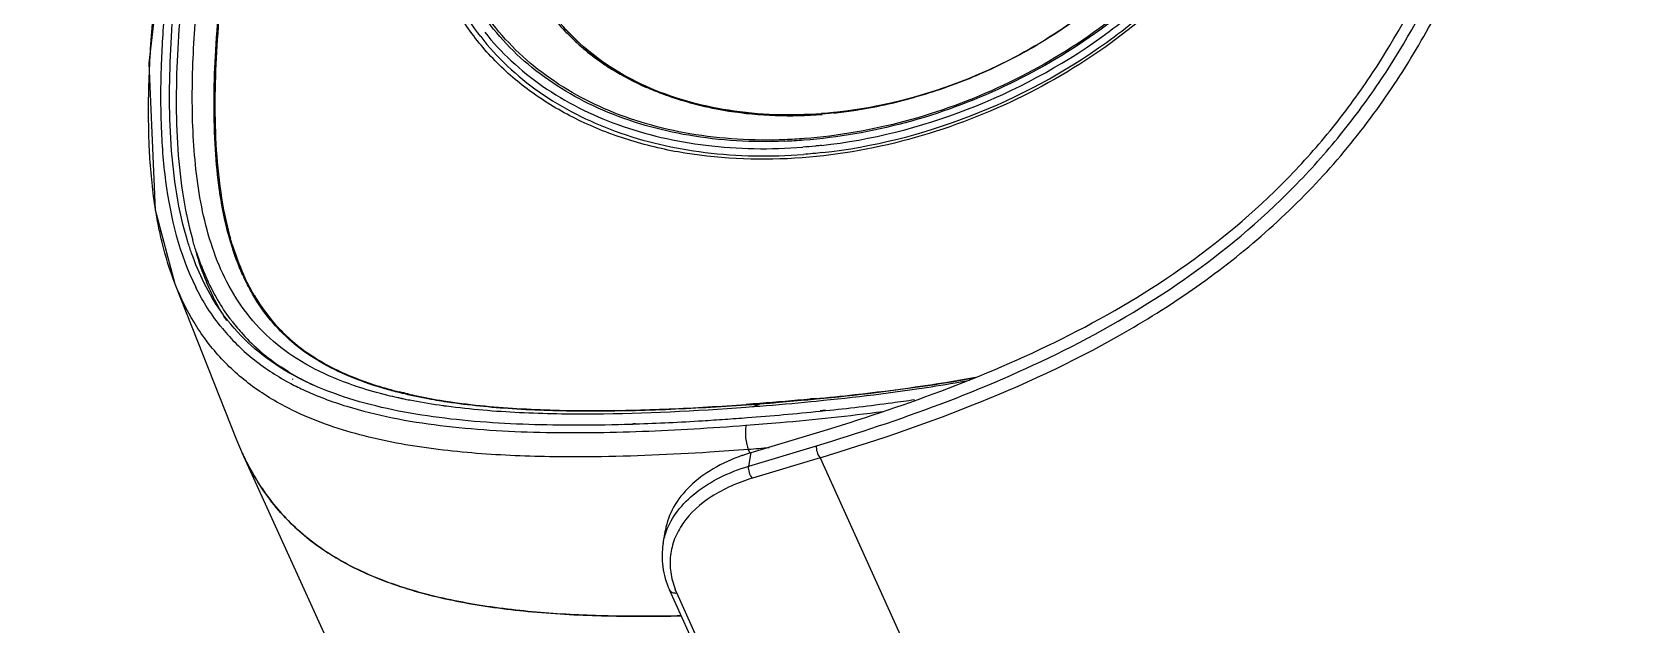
# Model space of a CAD drawing. Header units: feet. Extents: x -99009 to 3252343, y -11094690 to 9035152.
# Drawn here: x 2482561.8 to 2482901.1, y -1911743.2 to -1911617.8 of the extents above; entities that cross this region are included whole.
import ezdxf

# ---------------------------------------------------------------- set-up
doc = ezdxf.new("R2010")
doc.units = ezdxf.units.FT
doc.layers.add('1', color=1, linetype='Continuous')
doc.layers.add('ASSEM_MEMBER_1', color=7, linetype='Continuous')

# ---------------------------------------------------------------- blocks, each defined once
blk = doc.blocks.new('CAMERA 01')
at = {"layer": 'ASSEM_MEMBER_1', "color": 7, "linetype": 'Continuous', "transparency": 33554684}
for p, q in [((1849190.21, -2565.82), (1848856.19, -2414.97)), ((1848873.25, -2465.91), (1849161.66, -2596.16)), ((1848873.95, -2467.45), (1849162.33, -2597.69)), ((1849200.11, -2564.65), (1849199.99, -2565.8)), ((1849200.28, -2564.63), (1849200.16, -2565.78)), ((1849190.21, -2565.82), (1849185.91, -2580.11)), ((1849188.44, -2580.91), (1849192.74, -2566.59)), ((1849191.32, -2580.4), (1849195.7, -2565.87)), ((1849202.13, -2566.63), (1849202.01, -2567.78)), ((1849202.13, -2566.63), (1849202.03, -2567.78)), ((1849202.58, -2566.56), (1849202.35, -2569.02)), ((1849202.72, -2566.54), (1849202.48, -2569)), ((1849202.6, -2567.87), (1849202.69, -2566.91)), ((1849202.74, -2567.85), (1849202.83, -2566.89)), ((1849262.9, -2565.42), (1849262.91, -2565.31)), ((1849262.99, -2565.14), (1849262.97, -2565.43)), ((1849263.01, -2565.13), (1849262.98, -2565.31)), ((1849262.98, -2565.31), (1849262.98, -2565.42)), ((1849201.57, -2578.56), (1849200.97, -2580.1)), ((1849201.59, -2578.48), (1849201.71, -2578.53)), ((1849188.44, -2580.91), (1849191.32, -2580.41)), ((1849191.97, -2580.99), (1849191.21, -2580.67)), ((1849200.97, -2580.1), (1849200.87, -2581.47)), ((1849200.97, -2580.1), (1849200.88, -2581.47)), ((1849201.45, -2580.13), (1849201.36, -2581.4)), ((1849201.48, -2580.13), (1849201.41, -2581.39)), ((1849172.09, -2599.04), (1849174.92, -2598.55)), ((1849172.09, -2599.04), (1849172.16, -2599.03)), ((1849197.34, -2604.89), (1849197.32, -2605.41)), ((1849197.42, -2604.87), (1849197.4, -2605.39)), ((1849197.27, -2607.72), (1849197.24, -2608.42)), ((1849197.26, -2607.73), (1849197.24, -2608.42)), ((1849203.81, -2653.02), (1849203.79, -2652.94)), ((1849203.81, -2653.02), (1849203.79, -2652.94)), ((1849153.2, -2670.79), (1849191.41, -2688.05)), ((1849206.28, -2678.2), (1849206.21, -2678.08)), ((1849207.05, -2677.47), (1849206.98, -2677.36)), ((1849194.08, -2689.17), (1849227.06, -2702.17)), ((1849227.06, -2702.17), (1849227.1, -2702.18)), ((1849273.84, -2707.66), (1849320.83, -2701.98))]:
    blk.add_line(p, q, dxfattribs=at)
blk.add_lwpolyline([(1849227.06, -2702.17), (1849242.7, -2706.35), (1849273.84, -2707.66)], dxfattribs=at)
for centre, radius, start, end in [((1849369.89, -2574.23), 107.29, 144.0424, 150.8947), ((1849371.98, -2575.39), 109.67, 150.8923, 157.5213), ((1849370.69, -2574.91), 108.3, 157.4965, 164.3299), ((1849358.05, -2572.57), 95.42, 175.1933, 175.6316), ((1849358.94, -2572.65), 96.32, 174.1798, 175.1924), ((1849358.06, -2572.46), 95.35, 174.2976, 175.594), ((1849359.12, -2572.56), 96.42, 174.1308, 174.2998), ((1849794.49, -2625.5), 597.49, 174.26622, 175.75076), ((1849812, -2625.67), 612.73, 174.5784, 175.58609), ((1849835.38, -2626.05), 635.45, 174.74665, 175.71099), ((1849369.02, -2577.88), 114.99, 173.6856, 175.698), ((1849368.91, -2577.9), 113.35, 174.3357, 175.7012), ((1849369.77, -2577.98), 114.21, 173.9672, 174.3375), ((1849370.32, -2578.04), 114.77, 173.7066, 173.9673), ((1849808.77, -2623.8), 608.88, 174.83853, 175.42083), ((1849365.55, -2577.28), 108.5, 175.6978, 177.896), ((1849365.25, -2577.12), 107.85, 175.6978, 177.896), ((1849867.37, -2628.56), 667.68, 175.41454, 175.7046), ((1849886.04, -2633.1), 696.03, 175.34028, 175.70641), ((1849884.95, -2631.49), 685.91, 175.57095, 175.70353), ((1849876.73, -2629.29), 677.06, 175.70284, 175.83682), ((1849869.88, -2628.75), 670.06, 175.7019, 175.94854), ((1849151.27, -2568.36), 41.82, 340.6634, 343.269), ((1849865.18, -2631.35), 668.42, 175.69985, 176.10198), ((1849329.61, -2575.81), 66.62, 195.3204, 200.4653), ((1849168.76, -2580.4), 17.29, 245.725, 248.5739), ((1849169.59, -2584.68), 14.58, 280.1611, 284.4006), ((1849169.49, -2584.33), 14.94, 284.4171, 290.0133), ((1849325.59, -2577.31), 62.32, 200.463, 203.8077), ((1849619.26, -2618.32), 422.14, 178.2476, 178.5628), ((1849562.87, -2617.09), 365.73, 178.6419, 180.4151), ((1849565.31, -2617.49), 374.87, 179.4028, 179.5851), ((1849311.29, -2596.48), 51.99, 232.089, 250.0763), ((1849343.19, -2625.67), 143.3, 187.6827, 188.0019), ((1849329.34, -2627.67), 129.31, 187.9784, 190.7838), ((1849328.29, -2625.51), 127.67, 188.6134, 188.9954), ((1849312.36, -2630.76), 112.05, 190.856, 191.5803), ((1849308.01, -2631.65), 107.61, 191.5816, 192.124), ((1849298.08, -2631.26), 96.91, 192.9522, 193.1927), ((1849296.94, -2631.48), 95.59, 193.0255, 193.552), ((1849304.72, -2632.35), 104.24, 192.1243, 192.6194), ((1849296.49, -2631.63), 95.27, 193.1924, 193.5288), ((1849294.03, -2632.22), 92.74, 193.5277, 194.1173), ((1849293.83, -2632.23), 92.39, 193.5517, 194.1417), ((1849248.39, -2653.77), 46.79, 211.638, 213.8778), ((1849247.76, -2646.22), 45.52, 239.6705, 245.7749), ((1849214.7, -2636.49), 56.57, 244.8505, 245.6956), ((1849215.12, -2635.57), 57.59, 245.6954, 246.4218), ((1849215.13, -2635.54), 57.61, 245.6958, 246.4214), ((1849215.92, -2633.71), 59.61, 246.4293, 248.5062), ((1849215.9, -2633.75), 59.56, 246.4296, 248.4834), ((1849245.52, -2657.82), 42.31, 230.4332, 230.831), ((1849244.89, -2656.45), 42.39, 232.5848, 233.6149), ((1849246.13, -2654.71), 44.52, 233.6652, 239.8798), ((1849253.53, -2631.21), 61.8, 252.918, 254.0901), ((1849253.58, -2631.06), 61.78, 252.9295, 254.1031), ((1849245.67, -2658.07), 44.16, 230.6267, 231.5768), ((1849245.88, -2657.81), 44.48, 231.5827, 238.3818), ((1849245.67, -2657.63), 42.55, 230.8317, 231.8592), ((1849244.79, -2652.16), 46.68, 236.9107, 242.8046), ((1849243.97, -2640.89), 56.83, 248.0662, 248.7427), ((1849243.75, -2639.39), 58.07, 249.0129, 249.5006), ((1849246.23, -2649.46), 49.74, 242.7546, 243.2309), ((1849248.58, -2650.48), 49.41, 239.8764, 244.8477), ((1849247.54, -2646.79), 52.72, 243.2683, 247.6131), ((1849254.49, -2627.83), 65.32, 254.0964, 255.8183), ((1849248.17, -2654.1), 48.85, 238.3761, 243.6054), ((1849254.45, -2639.32), 62.94, 250.6522, 252.9666), ((1849254.21, -2636.04), 64.93, 251.8372, 254.0762)]:
    blk.add_arc(centre, radius, start, end, dxfattribs=at)
for points, knots in [([(1849190.21, -2565.82), (1849193.43, -2555.09), (1849200.71, -2533.36), (1849212.86, -2507), (1849225.49, -2486.73), (1849236.7, -2472.25), (1849249.42, -2459.14), (1849263.33, -2447.82), (1849277.95, -2438.38), (1849292.87, -2430.69), (1849307.85, -2424.48), (1849327.49, -2417.78), (1849351.89, -2411.45), (1849371.47, -2407.64), (1849381.16, -2405.96)], [0, 0, 0, 0, 0.125757, 0.256877, 0.324694, 0.393423, 0.462025, 0.52925, 0.594283, 0.656951, 0.717429, 0.776099, 0.889703, 1, 1, 1, 1]), ([(1849192.74, -2566.59), (1849195.4, -2557.77), (1849201.27, -2539.96), (1849212.49, -2513.6), (1849227.3, -2488.05), (1849243.34, -2468.81), (1849258.19, -2455.52), (1849273.63, -2444.14), (1849293.84, -2432.99), (1849318.67, -2423.46), (1849335.27, -2418.75), (1849343.46, -2416.7)], [0, 0, 0, 0, 0.12284, 0.249665, 0.381092, 0.51507, 0.581392, 0.646253, 0.770304, 0.887535, 1, 1, 1, 1]), ([(1849195.7, -2565.87), (1849198.29, -2557.25), (1849204.03, -2539.85), (1849214.95, -2514.06), (1849229.39, -2489.01), (1849245.12, -2470.15), (1849259.7, -2457.16), (1849274.86, -2446.09), (1849294.67, -2435.29), (1849318.94, -2426.06), (1849335.15, -2421.48), (1849343.15, -2419.48)], [0, 0, 0, 0, 0.122663, 0.249405, 0.380965, 0.515309, 0.581805, 0.646746, 0.770722, 0.887756, 1, 1, 1, 1]), ([(1849369.75, -2467.56), (1849366.99, -2466.32), (1849361.22, -2464.3), (1849352.08, -2462.77), (1849342.58, -2462.77), (1849329.43, -2464.83), (1849312.88, -2471.34), (1849294.66, -2484.31), (1849278.69, -2501.75), (1849261.78, -2529.28), (1849254.86, -2553.4), (1849253.65, -2569.5)], [0, 0, 0, 0, 0.051242, 0.103182, 0.156446, 0.211534, 0.328127, 0.454041, 0.587761, 0.726186, 1, 1, 1, 1]), ([(1849254.73, -2565.24), (1849255.91, -2554.54), (1849261.27, -2533.26), (1849274.17, -2509.24), (1849287.74, -2492.64), (1849302.44, -2478.95), (1849315.4, -2471.26), (1849324.41, -2467.99)], [0, 0, 0, 0, 0.258048, 0.519158, 0.646796, 0.770273, 1, 1, 1, 1]), ([(1849256.25, -2565.46), (1849257.41, -2554.9), (1849262.68, -2533.92), (1849275.38, -2510.2), (1849288.75, -2493.81), (1849303.24, -2480.27), (1849316.01, -2472.65), (1849324.9, -2469.39)], [0, 0, 0, 0, 0.257946, 0.519, 0.646641, 0.770146, 1, 1, 1, 1]), ([(1849361.27, -2468.95), (1849358.61, -2468.21), (1849353.1, -2467.15), (1849341.56, -2466.78), (1849326.52, -2469.74), (1849309.17, -2478.18), (1849293.1, -2490.98), (1849279.15, -2507.41), (1849268.06, -2526.57), (1849260.44, -2547.39), (1849257.9, -2561.93), (1849257.36, -2569.15)], [0, 0, 0, 0, 0.051195, 0.103534, 0.213119, 0.331213, 0.457818, 0.591181, 0.728364, 0.865828, 1, 1, 1, 1]), ([(1849361.07, -2469.45), (1849358.42, -2468.71), (1849352.94, -2467.65), (1849341.47, -2467.26), (1849326.51, -2470.2), (1849309.25, -2478.57), (1849293.26, -2491.29), (1849279.38, -2507.63), (1849268.35, -2526.68), (1849260.77, -2547.39), (1849258.24, -2561.85), (1849257.7, -2569.03)], [0, 0, 0, 0, 0.051192, 0.103526, 0.213094, 0.331174, 0.457773, 0.591139, 0.728334, 0.865814, 1, 1, 1, 1]), ([(1849356.16, -2480.64), (1849353.95, -2479.77), (1849349.33, -2478.38), (1849339.52, -2477.12), (1849326.46, -2478.61), (1849311.12, -2484.91), (1849296.7, -2495.27), (1849283.99, -2509.07), (1849270.36, -2530.85), (1849264.53, -2549.9), (1849263.21, -2562.7)], [0, 0, 0, 0, 0.050816, 0.102496, 0.210398, 0.327062, 0.45301, 0.58669, 0.725126, 1, 1, 1, 1]), ([(1849206.48, -2534.16), (1849206, -2536.86), (1849204.21, -2547.64), (1849202.92, -2558.49), (1849202.13, -2566.63)], [0, 0, 0, 0, 0.251736, 1, 1, 1, 1]), ([(1849206.94, -2533.53), (1849206.47, -2536.16), (1849204.67, -2547.12), (1849203.38, -2558.16), (1849202.58, -2566.56)], [0, 0, 0, 0, 0.240615, 1, 1, 1, 1]), ([(1849202.69, -2566.91), (1849202.96, -2564.08), (1849204.11, -2552.71), (1849205.67, -2541.37), (1849207.19, -2532.92)], [0, 0, 0, 0, 0.248356, 1, 1, 1, 1]), ([(1849202.43, -2545.82), (1849202.2, -2547.39), (1849201.32, -2553.66), (1849200.59, -2559.94), (1849200.11, -2564.65)], [0, 0, 0, 0, 0.25093, 1, 1, 1, 1]), ([(1849263.12, -2562.88), (1849263.27, -2561.45), (1849263.99, -2555.64), (1849265.23, -2549.9), (1849266.42, -2545.66)], [0, 0, 0, 0, 0.246809, 1, 1, 1, 1]), ([(1849197.09, -2581.5), (1849197.28, -2579.08), (1849198.05, -2569.41), (1849199.05, -2559.75), (1849199.99, -2552.52)], [0, 0, 0, 0, 0.248987, 1, 1, 1, 1]), ([(1849192.74, -2566.59), (1849192.31, -2566.65), (1849191.4, -2566.5), (1849190.56, -2566.12), (1849190.21, -2565.82)], [0, 0, 0, 0, 0.487856, 1, 1, 1, 1]), ([(1849262.72, -2565.31), (1849262.24, -2571.86), (1849262.63, -2584.63), (1849266.92, -2599.75), (1849272.54, -2610.06), (1849277.63, -2616.66), (1849283.58, -2622.13), (1849288.09, -2624.97), (1849290.43, -2626.16)], [0, 0, 0, 0, 0.278838, 0.536945, 0.658397, 0.775293, 0.888689, 1, 1, 1, 1]), ([(1849265.36, -2593.41), (1849264.76, -2591.23), (1849262.71, -2582.06), (1849262.36, -2572.54), (1849262.9, -2565.42)], [0, 0, 0, 0, 0.240476, 1, 1, 1, 1]), ([(1849262.97, -2565.43), (1849262.48, -2571.98), (1849262.86, -2584.74), (1849267.1, -2599.84), (1849272.68, -2610.13), (1849277.71, -2616.69), (1849283.61, -2622.13), (1849288.07, -2624.96), (1849290.38, -2626.14)], [0, 0, 0, 0, 0.279997, 0.538575, 0.659926, 0.776485, 0.889341, 1, 1, 1, 1]), ([(1849253.65, -2569.5), (1849253.03, -2577.76), (1849253.42, -2590.11), (1849257.02, -2605.68), (1849261.07, -2616.22), (1849266.44, -2625.63), (1849273.06, -2633.72), (1849280.78, -2640.32), (1849286.6, -2643.65), (1849289.61, -2645.01)], [0, 0, 0, 0, 0.279404, 0.41145, 0.537891, 0.658999, 0.77552, 0.888659, 1, 1, 1, 1]), ([(1849279.34, -2637.5), (1849277.13, -2635.78), (1849272.91, -2631.94), (1849265.49, -2622.81), (1849258.44, -2608.87), (1849254.05, -2589.72), (1849253.84, -2576.18), (1849254.36, -2569.26)], [0, 0, 0, 0, 0.111471, 0.225858, 0.46593, 0.72423, 1, 1, 1, 1]), ([(1849280.3, -2636.64), (1849278.13, -2634.93), (1849274, -2631.12), (1849266.75, -2622.1), (1849259.86, -2608.36), (1849255.58, -2589.53), (1849255.37, -2576.21), (1849255.88, -2569.4)], [0, 0, 0, 0, 0.111496, 0.225927, 0.466075, 0.72436, 1, 1, 1, 1]), ([(1849257.13, -2573.3), (1849256.88, -2580.05), (1849257.64, -2593.19), (1849262.84, -2611.53), (1849270.55, -2624.59), (1849278.4, -2632.89), (1849282.81, -2636.28), (1849285.1, -2637.77)], [0, 0, 0, 0, 0.276345, 0.534165, 0.773595, 0.888028, 1, 1, 1, 1]), ([(1849257.47, -2573.16), (1849257.22, -2579.87), (1849257.98, -2592.94), (1849263.16, -2611.19), (1849270.83, -2624.17), (1849278.64, -2632.41), (1849283.03, -2635.79), (1849285.31, -2637.27)], [0, 0, 0, 0, 0.276359, 0.53418, 0.773602, 0.888029, 1, 1, 1, 1]), ([(1849185.91, -2580.11), (1849184.99, -2583.17), (1849182.64, -2588.7), (1849177.75, -2594.21), (1849173.17, -2596.72), (1849169.62, -2597.63), (1849165.97, -2597.59), (1849163.6, -2596.95), (1849162.45, -2596.5)], [0, 0, 0, 0, 0.295756, 0.549788, 0.664684, 0.775154, 0.885505, 1, 1, 1, 1]), ([(1849174.61, -2598.37), (1849176.17, -2597.8), (1849179.25, -2596.06), (1849183.13, -2592.11), (1849186.3, -2586.95), (1849187.81, -2583.01), (1849188.44, -2580.91)], [0, 0, 0, 0, 0.216605, 0.452886, 0.713965, 1, 1, 1, 1]), ([(1849185.91, -2580.14), (1849186.24, -2580.43), (1849187.08, -2580.81), (1849187.99, -2580.96), (1849188.44, -2580.91)], [0, 0, 0, 0, 0.498312, 1, 1, 1, 1]), ([(1849191.97, -2580.99), (1849191.76, -2583.72), (1849191.01, -2594.57), (1849190.55, -2605.44), (1849190.46, -2613.58)], [0, 0, 0, 0, 0.251246, 1, 1, 1, 1]), ([(1849197.09, -2581.5), (1849196.7, -2581.56), (1849195.81, -2581.64), (1849194.44, -2581.58), (1849193.12, -2581.38), (1849192.31, -2581.14), (1849191.97, -2580.99)], [0, 0, 0, 0, 0.232352, 0.513393, 0.78685, 1, 1, 1, 1]), ([(1849201.21, -2665.92), (1849200.23, -2662.75), (1849198.61, -2656.2), (1849196.47, -2642.59), (1849195.41, -2624.92), (1849195.68, -2603.32), (1849196.55, -2588.8), (1849197.09, -2581.5)], [0, 0, 0, 0, 0.117069, 0.237665, 0.486292, 0.741257, 1, 1, 1, 1]), ([(1849200.87, -2581.47), (1849200.09, -2592.16), (1849199.28, -2608.15), (1849199.63, -2629.3), (1849200.49, -2639.71), (1849201.18, -2644.82)], [0, 0, 0, 0, 0.50693, 0.755996, 1, 1, 1, 1]), ([(1849201.36, -2581.4), (1849200.55, -2592.79), (1849199.78, -2609.31), (1849200.42, -2630.42), (1849201.37, -2640.08), (1849202.06, -2644.63)], [0, 0, 0, 0, 0.540716, 0.782184, 1, 1, 1, 1]), ([(1849202.34, -2645.45), (1849201.53, -2640.31), (1849200.51, -2629.81), (1849200.1, -2613.87), (1849200.48, -2597.69), (1849201.12, -2586.85), (1849201.5, -2581.41)], [0, 0, 0, 0, 0.243321, 0.492329, 0.744954, 1, 1, 1, 1]), ([(1849190.74, -2582.21), (1849189.98, -2584.36), (1849188.2, -2588.35), (1849184.5, -2593.4), (1849180.05, -2596.99), (1849176.62, -2598.26), (1849174.92, -2598.55)], [0, 0, 0, 0, 0.288076, 0.548119, 0.782562, 1, 1, 1, 1]), ([(1849198.31, -2585.91), (1849198.2, -2587.49), (1849197.79, -2593.82), (1849197.49, -2600.15), (1849197.34, -2604.89)], [0, 0, 0, 0, 0.250865, 1, 1, 1, 1]), ([(1849156.81, -2595.2), (1849156.71, -2600.06), (1849156.68, -2609.7), (1849157.31, -2624.03), (1849158.89, -2637.97), (1849161.72, -2651.27), (1849166.17, -2663.54), (1849172.65, -2674.19), (1849181.19, -2682.57), (1849187.94, -2686.48), (1849191.42, -2688.05)], [0, 0, 0, 0, 0.138573, 0.275173, 0.408893, 0.538456, 0.662355, 0.779581, 0.891162, 1, 1, 1, 1]), ([(1849190.66, -2687.7), (1849187.47, -2686.2), (1849181.34, -2682.58), (1849173.51, -2675.1), (1849167.29, -2665.66), (1849162.68, -2654.43), (1849159.5, -2641.58), (1849157.56, -2627.29), (1849156.69, -2611.71), (1849156.69, -2600.93), (1849156.81, -2595.36)], [0, 0, 0, 0, 0.101546, 0.203079, 0.309401, 0.424609, 0.551082, 0.689543, 0.839572, 1, 1, 1, 1]), ([(1849162.33, -2597.69), (1849162.08, -2597.58), (1849161.66, -2597.09), (1849161.61, -2596.48), (1849161.65, -2596.16)], [0, 0, 0, 0, 0.457419, 1, 1, 1, 1]), ([(1849172.09, -2599.04), (1849170.48, -2599.32), (1849167.09, -2599.37), (1849163.87, -2598.39), (1849162.33, -2597.69)], [0, 0, 0, 0, 0.491795, 1, 1, 1, 1]), ([(1849273.95, -2612.07), (1849273.43, -2611.33), (1849271.4, -2608.27), (1849269.69, -2605), (1849268.57, -2602.47)], [0, 0, 0, 0, 0.245382, 1, 1, 1, 1]), ([(1849282.29, -2621.28), (1849281.51, -2620.62), (1849278.44, -2617.83), (1849275.74, -2614.63), (1849273.95, -2612.07)], [0, 0, 0, 0, 0.246058, 1, 1, 1, 1]), ([(1849190.45, -2614.77), (1849190.41, -2620.3), (1849190.58, -2631.26), (1849191.89, -2647.48), (1849194.73, -2663.05), (1849198.16, -2672.91), (1849200.39, -2677.45)], [0, 0, 0, 0, 0.259217, 0.514188, 0.762361, 1, 1, 1, 1]), ([(1849197.15, -2619.74), (1849197.2, -2626.58), (1849197.73, -2640.02), (1849200.14, -2656.53), (1849203.79, -2668.83), (1849207.5, -2677.21), (1849212.36, -2684.55), (1849216.41, -2688.65), (1849218.57, -2690.43)], [0, 0, 0, 0, 0.26964, 0.52993, 0.654735, 0.77473, 0.889543, 1, 1, 1, 1]), ([(1849202.19, -2645.47), (1849202.3, -2646.12), (1849202.71, -2648.63), (1849203.21, -2651.13), (1849203.64, -2652.98)], [0, 0, 0, 0, 0.257714, 1, 1, 1, 1]), ([(1849203.79, -2652.94), (1849203.65, -2652.33), (1849203.1, -2649.84), (1849202.64, -2647.34), (1849202.34, -2645.45)], [0, 0, 0, 0, 0.247933, 1, 1, 1, 1]), ([(1849202.99, -2655.13), (1849203.15, -2655.84), (1849203.81, -2658.64), (1849204.6, -2661.42), (1849205.27, -2663.46)], [0, 0, 0, 0, 0.252855, 1, 1, 1, 1]), ([(1849204.09, -2654.84), (1849204.34, -2655.86), (1849205.38, -2659.69), (1849206.69, -2663.45), (1849207.86, -2666.12)], [0, 0, 0, 0, 0.264225, 1, 1, 1, 1]), ([(1849224.77, -2685.51), (1849222.22, -2684.01), (1849218.58, -2681.32), (1849214.45, -2676.91), (1849210.71, -2671.81), (1849207.04, -2664.44), (1849205.07, -2658.09), (1849204.24, -2654.8)], [0, 0, 0, 0, 0.233819, 0.353716, 0.476516, 0.731906, 1, 1, 1, 1]), ([(1849206.21, -2678.08), (1849205.7, -2677.14), (1849203.73, -2673.22), (1849202.19, -2669.09), (1849201.21, -2665.92)], [0, 0, 0, 0, 0.244404, 1, 1, 1, 1]), ([(1849205.27, -2663.46), (1849206.2, -2666.28), (1849208.35, -2671.72), (1849212.73, -2679.11), (1849218.28, -2685.25), (1849224.8, -2690), (1849231.95, -2693.46), (1849242.09, -2696.64), (1849255.46, -2698.49), (1849271.82, -2698.67), (1849294.05, -2697.12), (1849310.7, -2694.65), (1849321.81, -2692.72)], [0, 0, 0, 0, 0.06751, 0.132077, 0.193952, 0.254126, 0.313723, 0.373496, 0.494657, 0.618377, 0.744173, 1, 1, 1, 1]), ([(1849207.86, -2666.12), (1849208.79, -2668.26), (1849210.84, -2672.28), (1849214.73, -2677.66), (1849219.34, -2682.17), (1849222.86, -2684.6), (1849224.7, -2685.68)], [0, 0, 0, 0, 0.26629, 0.51444, 0.755399, 1, 1, 1, 1]), ([(1849208.56, -2678.31), (1849208.3, -2677.9), (1849207.29, -2676.2), (1849206.38, -2674.44), (1849205.74, -2673.1)], [0, 0, 0, 0, 0.247231, 1, 1, 1, 1]), ([(1849200.39, -2677.45), (1849201.83, -2680.38), (1849205.11, -2685.91), (1849211.43, -2692.97), (1849218.84, -2698.44), (1849224.28, -2701.07), (1849227.06, -2702.17)], [0, 0, 0, 0, 0.262692, 0.51476, 0.759166, 1, 1, 1, 1]), ([(1849217.66, -2692.2), (1849215.37, -2690.33), (1849211.08, -2686.01), (1849207.75, -2680.91), (1849206.28, -2678.2)], [0, 0, 0, 0, 0.490017, 1, 1, 1, 1]), ([(1849219.14, -2690.12), (1849218.22, -2689.42), (1849214.61, -2686.41), (1849211.52, -2682.79), (1849209.55, -2679.85)], [0, 0, 0, 0, 0.245366, 1, 1, 1, 1]), ([(1849224.7, -2685.68), (1849225.04, -2685.88), (1849226.45, -2686.68), (1849227.89, -2687.4), (1849229, -2687.89)], [0, 0, 0, 0, 0.246527, 1, 1, 1, 1]), ([(1849229, -2687.88), (1849230.57, -2688.54), (1849232.72, -2689.32), (1849234.89, -2689.97), (1849235.44, -2690.13)], [0, 0, 0, 0, 0.749437, 1, 1, 1, 1]), ([(1849229, -2687.89), (1849229.5, -2688.12), (1849231.59, -2689.02), (1849233.73, -2689.78), (1849235.38, -2690.29)], [0, 0, 0, 0, 0.244074, 1, 1, 1, 1]), ([(1849319.78, -2687.97), (1849312.73, -2689.2), (1849298.68, -2691.4), (1849281.06, -2693.25), (1849267.06, -2693.83), (1849256.72, -2693.67), (1849246.54, -2692.73), (1849239.89, -2691.4), (1849236.66, -2690.48)], [0, 0, 0, 0, 0.256292, 0.509348, 0.634261, 0.757791, 0.879732, 1, 1, 1, 1]), ([(1849238.48, -2691.16), (1849244.05, -2692.57), (1849256.35, -2694.12), (1849275.9, -2693.89), (1849297.34, -2691.77), (1849312.14, -2689.48), (1849319.77, -2688.15)], [0, 0, 0, 0, 0.210673, 0.451076, 0.71607, 1, 1, 1, 1]), ([(1849219.39, -2691.1), (1849220.01, -2691.58), (1849222.5, -2693.43), (1849225.19, -2695.01), (1849227.26, -2696.05)], [0, 0, 0, 0, 0.251537, 1, 1, 1, 1]), ([(1849321.56, -2696.08), (1849314.33, -2697.33), (1849299.94, -2699.59), (1849278.36, -2701.82), (1849257.08, -2702.22), (1849243.05, -2700.38), (1849236.4, -2698.48)], [0, 0, 0, 0, 0.256477, 0.509655, 0.758058, 1, 1, 1, 1]), ([(1849322.5, -2699.36), (1849314.24, -2700.8), (1849301.84, -2702.71), (1849285.28, -2704.46), (1849273, -2705.23), (1849260.83, -2705.3), (1849245.09, -2704.16), (1849233.4, -2701.31), (1849226.45, -2697.85)], [0, 0, 0, 0, 0.258602, 0.386438, 0.512969, 0.637892, 0.760886, 1, 1, 1, 1]), ([(1849236.01, -2699.5), (1849239.32, -2700.52), (1849246.16, -2702.04), (1849256.65, -2703.16), (1849267.32, -2703.44), (1849281.77, -2702.95), (1849299.98, -2701.13), (1849314.5, -2698.89), (1849321.78, -2697.63)], [0, 0, 0, 0, 0.120216, 0.242059, 0.365513, 0.490388, 0.743505, 1, 1, 1, 1]), ([(1849227.1, -2702.18), (1849229.96, -2703.31), (1849233.89, -2704.52), (1849237.89, -2705.41), (1849238.89, -2705.62)], [0, 0, 0, 0, 0.749296, 1, 1, 1, 1]), ([(1849238.89, -2705.62), (1849240.16, -2705.88), (1849245.26, -2706.8), (1849250.43, -2707.31), (1849254.32, -2707.54)], [0, 0, 0, 0, 0.248797, 1, 1, 1, 1]), ([(1849254.32, -2707.54), (1849255.51, -2707.61), (1849260.29, -2707.82), (1849265.08, -2707.81), (1849268.67, -2707.72)], [0, 0, 0, 0, 0.248848, 1, 1, 1, 1]), ([(1849268.67, -2707.72), (1849270.23, -2707.67), (1849276.51, -2707.43), (1849282.78, -2706.94), (1849287.47, -2706.47)], [0, 0, 0, 0, 0.248774, 1, 1, 1, 1])]:
    blk.add_open_spline(points, degree=3, knots=knots, dxfattribs=at)
for points in [[(1849235.44, -2690.12), (1849233.28, -2689.45), (1849231.15, -2688.66), (1849229.08, -2687.73)], [(1849227.26, -2696.05), (1849229.31, -2697.07), (1849231.44, -2697.95), (1849233.6, -2698.71)], [(1849227.46, -2695.53), (1849229.58, -2696.41), (1849231.75, -2697.15), (1849233.95, -2697.78)], [(1849233.97, -2697.73), (1849231.79, -2697.02), (1849229.65, -2696.18), (1849227.58, -2695.21)]]:
    blk.add_open_spline(points, degree=3, dxfattribs=at)

msp = doc.modelspace()

# ---------------------------------------------------------------- linework, layer by layer
at = {"layer": '1'}
msp.add_arc((2520410.24778, -1978395.99612), 100000, 84.1346387202, 194.3871675539, dxfattribs=at)

# ---------------------------------------------------------------- block references
at = {"transparency": 33554684, "xscale": -1, "rotation": 270.0650517140734}
msp.add_blockref('CAMERA 01', (2487393.84925, -3760893.96571), dxfattribs=at)

doc.saveas('drawing.dxf')
